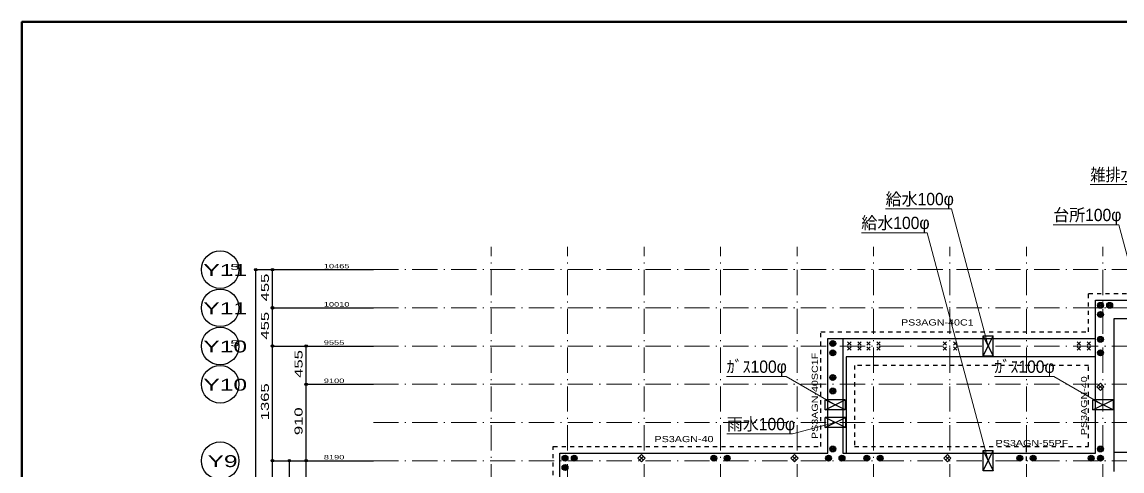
# Model space of a CAD drawing. Units: millimetres at full size, sheet at 1:50. Extents: x -14288 to 14412, y -10089 to 9986.
# Drawn here: x -14288 to -1200, y 4640 to 9986 of the extents above; entities that cross this region are included whole.
import ezdxf
from ezdxf.enums import TextEntityAlignment as Align

# ---------------------------------------------------------------- set-up
doc = ezdxf.new("R2010")
doc.units = ezdxf.units.MM
doc.header["$LTSCALE"] = 50
doc.linetypes.add('DASHED_DOTTED', pattern=[9.25, 6, -1.5, 0.25, -1.5])
doc.linetypes.add('USER2', pattern=[4, 1, -1, 1, -1])
for name, color, linetype, lineweight in [('2-1_スリーブ(ガス)', 84, 'Continuous', 30), ('2-2_スリーブ(給排水)', 1, 'Continuous', 30), ('2-8_図枠', 251, 'Continuous', 50), ('2-C_基礎躯体(最終伏図)', 251, 'Continuous', 30), ('3-0_文字(スリーブ)', 230, 'Continuous', 18), ('F-0', 9, 'DASHED_DOTTED', 18)]:
    doc.layers.add(name, color=color, linetype=linetype, lineweight=lineweight)
doc.styles.add('bigfont', font='')
doc.styles.add('HGｺﾞｼｯｸM', font='')
doc.styles.get('bigfont').set_extended_font_data('bigfont')
doc.styles.get('HGｺﾞｼｯｸM').set_extended_font_data('HGｺﾞｼｯｸM')

msp = doc.modelspace()

# ---------------------------------------------------------------- linework, layer by layer
at = {"layer": '2-1_スリーブ(ガス)'}
for p, q in [((-4732.76, 5368.34), (-4492.76, 5488.34)), ((-4732.76, 5368.34), (-4732.76, 5488.34)), ((-4492.76, 5368.34), (-4732.76, 5488.34)), ((-4492.76, 5488.34), (-4732.76, 5488.34)), ((-4492.76, 5368.34), (-4732.76, 5368.34)), ((-4492.76, 5488.34), (-4492.76, 5368.34)), ((-1546.46, 5368.34), (-1306.46, 5488.34)), ((-1306.46, 5488.34), (-1546.46, 5488.34)), ((-1306.46, 5368.34), (-1546.46, 5488.34)), ((-1306.46, 5488.34), (-1306.46, 5368.34))]:
    msp.add_line(p, q, dxfattribs=at)
msp.add_lwpolyline([(-1306.46, 5368.34), (-1546.46, 5368.34), (-1546.46, 5488.34)], dxfattribs=at)
at = {"layer": '2-2_スリーブ(給排水)'}
for p, q in [((-2851.46, 6007.6), (-2731.46, 6247.6)), ((-2851.46, 6247.6), (-2731.46, 6247.6)), ((-2731.46, 6007.6), (-2731.46, 6247.6)), ((-4491.46, 5277.6), (-4731.46, 5277.6)), ((-4731.46, 5157.6), (-4731.46, 5277.6)), ((-4491.46, 5157.6), (-4731.46, 5277.6)), ((-4731.46, 5157.6), (-4491.46, 5277.6)), ((-4491.46, 5277.6), (-4491.46, 5157.6)), ((-4491.46, 5157.6), (-4731.46, 5157.6)), ((-2851.46, 4882.6), (-2731.46, 4882.6)), ((-2851.46, 4642.6), (-2731.46, 4882.6)), ((-2851.46, 4882.6), (-2731.46, 4642.6)), ((-2851.46, 4642.6), (-2851.46, 4882.6)), ((-2731.46, 4642.6), (-2731.46, 4882.6)), ((-2731.46, 4642.6), (-2851.46, 4642.6))]:
    msp.add_line(p, q, dxfattribs=at)
msp.add_lwpolyline([(-2731.46, 6007.6), (-2851.46, 6007.6), (-2851.46, 6247.6)], close=True, dxfattribs=at)
at = {"layer": '2-8_図枠'}
for points in [[(-14287.6, -10088.71), (14412.4, -10088.71), (14412.4, 9985.69), (-14287.6, 9985.69)], [(14412.4, -10088.71), (14412.4, 9985.69), (-14287.6, 9985.69), (-14287.6, -10088.71)]]:
    msp.add_lwpolyline(points, close=True, dxfattribs=at)
at = {"layer": '2-C_基礎躯体(最終伏図)'}
for p, q in [((-11506.47, 7037.6), (-10106.47, 7037.6)), ((-11506.47, -3427.4), (-11506.47, 7037.6)), ((-11506.46, -3427.4), (-11506.46, 7037.6)), ((-11506.46, 7037.6), (-10106.46, 7037.6)), ((-11306.47, 7037.6), (-10106.47, 7037.6)), ((-11306.47, 6582.6), (-11306.47, 7037.6)), ((-11306.46, 6582.6), (-11306.46, 7037.6)), ((-11306.46, 7037.6), (-10106.46, 7037.6)), ((-11306.47, 6582.6), (-10106.47, 6582.6)), ((-11306.47, 6582.6), (-10106.47, 6582.6)), ((-11306.47, 6127.6), (-11306.47, 6582.6)), ((-11306.46, 6127.6), (-11306.46, 6582.6)), ((-11306.46, 6582.6), (-10106.46, 6582.6)), ((-11306.46, 6582.6), (-10106.46, 6582.6)), ((-1516.47, 6672.6), (938.53, 6672.6)), ((-1516.47, 4852.6), (-1516.47, 6672.6)), ((718.53, 6452.6), (-1296.47, 6452.6)), ((-1296.47, 6452.6), (-1296.47, 4632.6)), ((-4701.47, 6217.6), (-4521.47, 6217.6)), ((-4701.47, 4852.6), (-4701.47, 6217.6)), ((-4521.47, 6217.6), (-1516.47, 6217.6)), ((-4521.47, 6217.6), (-4521.47, 4852.6)), ((-4463.97, 6137.6), (-4423.97, 6177.6)), ((-4423.97, 6137.6), (-4463.97, 6177.6)), ((-4343.97, 6137.6), (-4303.97, 6177.6)), ((-4303.97, 6137.6), (-4343.97, 6177.6)), ((-4236.47, 6137.6), (-4196.47, 6177.6)), ((-4196.47, 6137.6), (-4236.47, 6177.6)), ((-4116.47, 6137.6), (-4076.47, 6177.6)), ((-4076.47, 6137.6), (-4116.47, 6177.6)), ((-3326.47, 6137.6), (-3286.47, 6177.6)), ((-3286.47, 6137.6), (-3326.47, 6177.6)), ((-3206.47, 6137.6), (-3166.47, 6177.6)), ((-3166.47, 6137.6), (-3206.47, 6177.6)), ((-1733.97, 6137.6), (-1693.97, 6177.6)), ((-1693.97, 6137.6), (-1733.97, 6177.6)), ((-1613.97, 6137.6), (-1573.97, 6177.6)), ((-1573.97, 6137.6), (-1613.97, 6177.6)), ((-11306.47, 6127.6), (-10106.47, 6127.6)), ((-11306.47, 6127.6), (-10106.47, 6127.6)), ((-11306.47, 4762.6), (-11306.47, 6127.6)), ((-11306.46, 4762.6), (-11306.46, 6127.6)), ((-11306.46, 6127.6), (-10106.46, 6127.6)), ((-11306.46, 6127.6), (-10106.46, 6127.6)), ((-10906.47, 6127.6), (-10106.47, 6127.6)), ((-10906.47, 5672.6), (-10906.47, 6127.6)), ((-4463.97, 6077.6), (-4423.97, 6117.6)), ((-4423.97, 6077.6), (-4463.97, 6117.6)), ((-4343.97, 6077.6), (-4303.97, 6117.6)), ((-4303.97, 6077.6), (-4343.97, 6117.6)), ((-4236.47, 6077.6), (-4196.47, 6117.6)), ((-4196.47, 6077.6), (-4236.47, 6117.6)), ((-4116.47, 6077.6), (-4076.47, 6117.6)), ((-4076.47, 6077.6), (-4116.47, 6117.6)), ((-3326.47, 6077.6), (-3286.47, 6117.6)), ((-3286.47, 6077.6), (-3326.47, 6117.6)), ((-3206.47, 6077.6), (-3166.47, 6117.6)), ((-3166.47, 6077.6), (-3206.47, 6117.6)), ((-1733.97, 6077.6), (-1693.97, 6117.6)), ((-1693.97, 6077.6), (-1733.97, 6117.6)), ((-1613.97, 6077.6), (-1573.97, 6117.6)), ((-1573.97, 6077.6), (-1613.97, 6117.6)), ((-1516.47, 5997.6), (-4481.47, 5997.6)), ((-4481.47, 5997.6), (-4481.47, 4852.6)), ((-10906.47, 5672.6), (-10106.47, 5672.6)), ((-10906.47, 5672.6), (-10106.47, 5672.6)), ((-10906.47, 4762.6), (-10906.47, 5672.6)), ((-1498.68, 5642.81), (-1456.68, 5684.81)), ((-1456.68, 5600.38), (-1498.68, 5642.38)), ((-1477.47, 5621.6), (-1435.47, 5663.6)), ((-1435.47, 5621.6), (-1477.47, 5663.6)), ((-1414.25, 5642.81), (-1456.25, 5684.81)), ((-1456.25, 5600.38), (-1414.25, 5642.38)), ((-7886.47, 4852.6), (-4701.47, 4852.6)), ((-7886.47, 1212.6), (-7886.47, 4852.6)), ((-4521.47, 4852.6), (-2246.47, 4852.6)), ((-2426.47, 4852.6), (-1516.47, 4852.6)), ((-1296.47, 4862.6), (718.53, 4862.6)), ((-11306.47, 4762.6), (-10106.47, 4762.6)), ((-11306.47, 4762.6), (-10106.47, 4762.6)), ((-11306.47, 1122.6), (-11306.47, 4762.6)), ((-11306.46, 1122.6), (-11306.46, 4762.6)), ((-11306.46, 4762.6), (-10106.46, 4762.6)), ((-11306.46, 4762.6), (-10106.46, 4762.6)), ((-11106.46, 2487.6), (-11106.46, 4762.6)), ((-11106.46, 4762.6), (-10106.46, 4762.6)), ((-10906.47, 4762.6), (-10106.47, 4762.6)), ((-10906.47, 4762.6), (-10106.47, 4762.6)), ((-10906.47, 3852.6), (-10906.47, 4762.6)), ((-6958.68, 4792.81), (-6916.68, 4834.81)), ((-6916.68, 4750.38), (-6958.68, 4792.38)), ((-6937.47, 4771.6), (-6895.47, 4813.6)), ((-6895.47, 4771.6), (-6937.47, 4813.6)), ((-6874.25, 4792.81), (-6916.25, 4834.81)), ((-6916.25, 4750.38), (-6874.25, 4792.38)), ((-5138.68, 4792.81), (-5096.68, 4834.81)), ((-5096.68, 4750.38), (-5138.68, 4792.38)), ((-5117.47, 4771.6), (-5075.47, 4813.6)), ((-5075.47, 4771.6), (-5117.47, 4813.6)), ((-5054.25, 4792.81), (-5096.25, 4834.81)), ((-5096.25, 4750.38), (-5054.25, 4792.38)), ((-3318.68, 4792.81), (-3276.68, 4834.81)), ((-3276.68, 4750.38), (-3318.68, 4792.38)), ((-3297.47, 4771.6), (-3255.47, 4813.6)), ((-3255.47, 4771.6), (-3297.47, 4813.6)), ((-3234.25, 4792.81), (-3276.25, 4834.81)), ((-3276.25, 4750.38), (-3234.25, 4792.38))]:
    msp.add_line(p, q, dxfattribs=at)
at = {"layer": '2-C_基礎躯体(最終伏図)', "linetype": 'USER2'}
for p, q in [((-4781.46, 4932.6), (-4781.46, 6297.6)), ((-4781.46, 6297.6), (-1596.46, 6297.6)), ((-4381.46, 5897.6), (-4381.46, 4932.6)), ((-1596.46, 5897.6), (-4381.46, 5897.6)), ((-1596.46, 4932.6), (-1596.46, 5897.6)), ((-7966.46, 1292.6), (-7966.46, 4932.6)), ((-7966.46, 4932.6), (-4781.46, 4932.6)), ((-4381.46, 4932.6), (-2336.46, 4932.6)), ((-2336.46, 4932.6), (-1596.46, 4932.6)), ((-2336.46, 4762.6), (-2336.46, 4932.6))]:
    msp.add_line(p, q, dxfattribs=at)
msp.add_lwpolyline([(-1596.46, 6297.6), (-1596.46, 6752.6), (1018.54, 6752.6)], dxfattribs=at)
at = {"layer": '2-C_基礎躯体(最終伏図)'}
for centre, radius in [((-11930.08, 7037.6), 223.61), ((-11930.07, 7037.6), 223.61), ((-11506.47, 7037.6), 15), ((-11506.46, 7037.6), 15), ((-11306.47, 7037.6), 15), ((-11306.46, 7037.6), 15), ((-11930.08, 6582.6), 223.61), ((-11930.08, 6582.6), 223.61), ((-11930.07, 6582.6), 223.61), ((-11306.47, 6582.6), 15), ((-11306.47, 6582.6), 15), ((-11306.46, 6582.6), 15), ((-11306.46, 6582.6), 15), ((-1456.47, 6612.6), 35), ((-1456.47, 6612.6), 25), ((-1456.47, 6612.6), 15), ((-1456.47, 6612.6), 5), ((-1346.47, 6612.6), 35), ((-1346.47, 6612.6), 25), ((-1346.47, 6612.6), 15), ((-1346.47, 6612.6), 5), ((-1456.47, 6502.6), 35), ((-1456.47, 6502.6), 25), ((-1456.47, 6502.6), 15), ((-1456.47, 6502.6), 5), ((-11930.08, 6127.6), 223.61), ((-11930.07, 6127.6), 223.61), ((-4641.47, 6157.6), 35), ((-4641.47, 6157.6), 25), ((-4641.47, 6157.6), 15), ((-4641.47, 6157.6), 5), ((-1456.47, 6207.6), 35), ((-1456.47, 6207.6), 25), ((-1456.47, 6207.6), 15), ((-1456.47, 6207.6), 5), ((-11306.47, 6127.6), 15), ((-11306.47, 6127.6), 15), ((-11306.46, 6127.6), 15), ((-11306.46, 6127.6), 15), ((-10906.47, 6127.6), 15), ((-4641.47, 6047.6), 35), ((-4641.47, 6047.6), 25), ((-4641.47, 6047.6), 15), ((-4641.47, 6047.6), 5), ((-1456.47, 6047.6), 35), ((-1456.47, 6047.6), 25), ((-1456.47, 6047.6), 15), ((-1456.47, 6047.6), 5), ((-11930.08, 5672.6), 223.61), ((-11930.07, 5672.6), 223.61), ((-11930.07, 5672.6), 223.61), ((-4641.47, 5752.6), 35), ((-4641.47, 5752.6), 25), ((-4641.47, 5752.6), 15), ((-10906.47, 5672.6), 15), ((-10906.47, 5672.6), 15), ((-4641.47, 5752.6), 5), ((-4641.47, 5592.6), 35), ((-4641.47, 5592.6), 25), ((-4641.47, 5592.6), 15), ((-4641.47, 5592.6), 5), ((-11930.08, 4762.6), 223.61), ((-11930.07, 4762.6), 223.61), ((-4641.47, 4902.6), 35), ((-4641.47, 4902.6), 25), ((-4641.47, 4902.6), 15), ((-4641.47, 4902.6), 5), ((-1456.47, 4902.6), 35), ((-1456.47, 4902.6), 25), ((-1456.47, 4902.6), 15), ((-1456.47, 4902.6), 5), ((-11306.47, 4762.6), 15), ((-11306.47, 4762.6), 15), ((-11306.46, 4762.6), 15), ((-11306.46, 4762.6), 15), ((-11106.46, 4762.6), 15), ((-10906.47, 4762.6), 15), ((-10906.47, 4762.6), 15), ((-7826.47, 4792.6), 35), ((-7826.47, 4682.6), 35), ((-7826.47, 4792.6), 25), ((-7826.47, 4792.6), 15), ((-7826.47, 4792.6), 5), ((-7716.47, 4792.6), 35), ((-7716.47, 4792.6), 25), ((-7716.47, 4792.6), 15), ((-7716.47, 4792.6), 5), ((-6056.47, 4792.6), 35), ((-6056.47, 4792.6), 25), ((-6056.47, 4792.6), 15), ((-6056.47, 4792.6), 5), ((-5896.47, 4792.6), 35), ((-5896.47, 4792.6), 25), ((-5896.47, 4792.6), 15), ((-5896.47, 4792.6), 5), ((-4691.47, 4792.6), 35), ((-4691.47, 4792.6), 25), ((-4691.47, 4792.6), 15), ((-4691.47, 4792.6), 5), ((-4531.47, 4792.6), 35), ((-4531.47, 4792.6), 25), ((-4531.47, 4792.6), 15), ((-4531.47, 4792.6), 5), ((-4236.47, 4792.6), 35), ((-4236.47, 4792.6), 25), ((-4236.47, 4792.6), 15), ((-4236.47, 4792.6), 5), ((-4076.47, 4792.6), 35), ((-4076.47, 4792.6), 25), ((-4076.47, 4792.6), 15), ((-4076.47, 4792.6), 5), ((-2416.47, 4792.6), 35), ((-2416.47, 4792.6), 25), ((-2416.47, 4792.6), 15), ((-2416.47, 4792.6), 5), ((-2256.47, 4792.6), 35), ((-2256.47, 4792.6), 25), ((-2256.47, 4792.6), 15), ((-2256.47, 4792.6), 5), ((-1566.47, 4792.6), 35), ((-1566.47, 4792.6), 25), ((-1566.47, 4792.6), 15), ((-1566.47, 4792.6), 5), ((-1456.47, 4792.6), 35), ((-1456.47, 4792.6), 25), ((-1456.47, 4792.6), 15), ((-1456.47, 4792.6), 5), ((-7826.47, 4682.6), 25), ((-7826.47, 4682.6), 15), ((-7826.47, 4682.6), 5)]:
    msp.add_circle(centre, radius, dxfattribs=at)
at = {"layer": '3-0_文字(スリーブ)'}
for p, q in [((-1576.5, 8049.89), (-629.63, 8049.89)), ((-4011.74, 7760.34), (-3229.63, 7760.34)), ((-2791.46, 6125.1), (-3229.63, 7760.34)), ((-4300.82, 7476.7), (-3518.71, 7476.7)), ((-2791.46, 4762.6), (-3518.71, 7476.7)), ((-2018.45, 7571.12), (-1236.34, 7571.12)), ((-971.46, 6582.6), (-1236.34, 7571.12)), ((-5904.01, 5765.01), (-5195.88, 5765.01)), ((-4612.76, 5428.34), (-5195.88, 5765.01)), ((-2717.71, 5765.01), (-2009.59, 5765.01)), ((-1426.46, 5428.34), (-2009.59, 5765.01)), ((-4611.46, 5217.6), (-5118.88, 5081.63)), ((-5900.99, 5081.63), (-5118.88, 5081.63))]:
    msp.add_line(p, q, dxfattribs=at)
at = {"layer": 'F-0'}
for p, q in [((-8706.46, -4827.4), (-8706.46, 7309.38)), ((-7796.47, -4827.4), (-7796.47, 7309.38)), ((-6886.47, -4827.4), (-6886.47, 7309.38)), ((-5976.47, -4827.4), (-5976.47, 7309.38)), ((-5066.47, -4827.4), (-5066.47, 7309.38)), ((-4156.47, -4827.4), (-4156.47, 7309.38)), ((-3246.47, -4827.4), (-3246.47, 7309.38)), ((-2336.47, -4827.4), (-2336.47, 7309.38)), ((-1426.47, -4827.4), (-1426.47, 7309.38)), ((-10106.46, 7037.6), (13188.12, 7037.6)), ((-10106.46, 6582.6), (13188.12, 6582.6)), ((-10106.46, 6127.59), (13188.12, 6127.59)), ((-10106.46, 5672.59), (13188.12, 5672.59)), ((-10106.46, 5217.59), (13188.12, 5217.59)), ((-10106.46, 4762.59), (13188.12, 4762.59))]:
    msp.add_line(p, q, dxfattribs=at)

# ---------------------------------------------------------------- texts
at = {"layer": '2-C_基礎躯体(最終伏図)', "style": 'bigfont'}
for s, height, width, p in [('Y11', 141.1, 1.55, (-12130.08, 6919.68)), ('Y11', 141.1, 1.55, (-12130.07, 6919.68)), ('5', 70.56, 2.1, (-11810.08, 7013.64)), ('5', 70.56, 2.1, (-11810.07, 7013.64)), ('10465', 52.92, 1.55, (-10696.47, 7037.13)), ('10465', 52.92, 1.55, (-10696.46, 7037.13)), ('.', 141.1, 1.15, (-11830.08, 6919.68)), ('.', 141.1, 1.15, (-11830.07, 6919.68)), ('Y11', 141.1, 1.55, (-12130.08, 6464.68)), ('Y11', 141.1, 1.55, (-12130.08, 6464.68)), ('Y11', 141.1, 1.55, (-12130.07, 6464.68)), ('10010', 52.92, 1.55, (-10696.47, 6582.13)), ('10010', 52.92, 1.55, (-10696.46, 6582.13)), ('PS3AGN-40C1', 73.31, 1.3, (-3828.96, 6350.36)), ('Y10', 141.1, 1.55, (-12130.08, 6009.68)), ('Y10', 141.1, 1.55, (-12130.07, 6009.68)), ('5', 70.56, 2.1, (-11810.08, 6103.64)), ('5', 70.56, 2.1, (-11810.07, 6103.64)), ('9555', 52.92, 1.55, (-10696.47, 6127.13)), ('9555', 52.92, 1.55, (-10696.46, 6127.13)), ('.', 141.1, 1.15, (-11830.08, 6009.68)), ('.', 141.1, 1.15, (-11830.07, 6009.68)), ('Y10', 141.1, 1.55, (-12130.08, 5554.68)), ('Y10', 141.1, 1.55, (-12130.07, 5554.68)), ('Y10', 141.1, 1.55, (-12130.07, 5554.68)), ('9100', 52.92, 1.55, (-10696.47, 5672.13)), ('PS3AGN-40', 73.31, 1.3, (-6761.47, 4961.84)), ('PS3AGN-55PF', 73.31, 1.3, (-2703.49, 4914.81)), ('Y9', 141.1, 1.55, (-12080.08, 4644.68)), ('Y9', 141.1, 1.55, (-12080.07, 4644.68)), ('8190', 52.92, 1.55, (-10696.47, 4762.13)), ('8190', 52.92, 1.55, (-10696.46, 4762.13))]:
    msp.add_text(s, height=height, dxfattribs=dict(at, width=width)).set_placement(p, align=Align.BOTTOM_LEFT)
for s, height, width, p in [('455', 95.26, 1.55, (-11321.37, 6660.1)), ('455', 95.26, 1.55, (-11321.37, 6660.1)), ('455', 95.26, 1.55, (-11321.37, 6205.1)), ('455', 95.26, 1.55, (-11321.37, 6205.1)), ('455', 95.26, 1.55, (-10921.37, 5750.1)), ('PS3AGN-40SC1F', 73.31, 1.3, (-4795.75, 5020.77)), ('PS3AGN-40', 73.31, 1.3, (-1593.11, 5066.41)), ('1365', 95.26, 1.55, (-11321.37, 5245.1)), ('1365', 95.26, 1.55, (-11321.37, 5245.1)), ('910', 95.26, 1.55, (-10921.37, 5067.6))]:
    msp.add_text(s, height=height, rotation=90, dxfattribs=dict(at, width=width)).set_placement(p, align=Align.BOTTOM_LEFT)
at = {"layer": '3-0_文字(スリーブ)', "style": 'HGｺﾞｼｯｸM'}
for s, width, p in [('雑排水125φ', 0.9, (-1576.5, 8049.89)), ('給水100φ', 0.95, (-4011.74, 7760.34)), ('台所100φ', 0.95, (-2018.45, 7571.12)), ('給水100φ', 0.95, (-4300.82, 7476.7)), ('ｶﾞｽ100φ', 0.95, (-5904.01, 5765.01)), ('ｶﾞｽ100φ', 0.95, (-2717.71, 5765.01)), ('雨水100φ', 0.95, (-5900.99, 5081.63))]:
    msp.add_text(s, height=146.6, dxfattribs=dict(at, width=width)).set_placement(p, align=Align.BOTTOM_LEFT)

doc.saveas('drawing.dxf')
